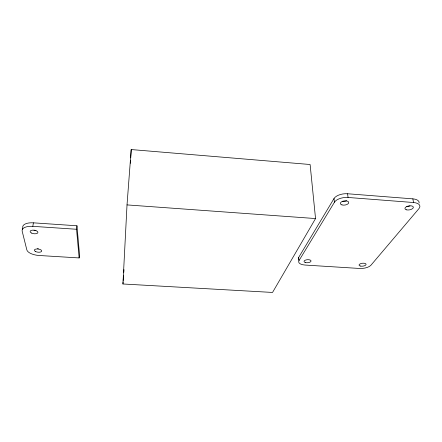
<?xml version="1.0" encoding="UTF-8"?>
<svg xmlns="http://www.w3.org/2000/svg" width="442" height="442" viewBox="0 0 442 442"><rect width="100%" height="100%" fill="white"/><g stroke="black" fill="none" stroke-linecap="round" stroke-linejoin="round"><path stroke-width="0.66" d="M122.937 283.985L127.02 204.906L131.208 149.556L310.113 164.507L315.544 218.558L272.537 292.444L122.937 283.985L123.086 281.93M130.456 163.275L130.605 160.534M130.755 157.788L131.208 149.556M123.191 280.56L123.545 275.758M123.799 272.333L123.998 269.592M79.146 257.94L76.549 229.265L32.824 226.343A11.984 5.392 8 0 0 22.177 231.194L26.84 249.907A11.304 4.84 7.2 0 0 39.095 255.487L79.146 257.94L79.521 254.658L76.963 225.779L33.388 222.834A11.945 5.431 8.1 0 0 22.769 227.724L22.476 229.459M76.549 229.265L76.963 225.779M32.824 226.343L33.388 222.834M298.659 259.426A8.906 3.895 -4.4 0 1 298.687 257.41L334.008 198.546A10.685 5.403 -7.6 0 1 347.567 193.756L412.839 198.856A10.818 5.122 -10.2 0 1 419.171 202.917M412.839 198.856L413.552 202.524A10.857 5.094 -10 0 1 418.922 208.652L370.921 265.244A8.973 3.718 -6.4 0 1 359.495 268.46L305.096 265.056A8.934 3.867 -4.4 0 1 298.952 260.681L334.45 202.221L334.008 198.546M127.02 204.906L315.544 218.558M334.45 202.221A10.724 5.37 -7.5 0 1 348.064 197.463L413.552 202.524M347.567 193.756L348.064 197.463M298.687 257.41L298.952 260.681M38.382 248.852A3.696 1.597 7.3 0 1 37.443 248.68M35.962 230.332A3.917 1.779 8.1 0 1 33.968 230.199M346.594 200.767A4.205 2.127 -7.6 0 1 342.467 201.447M409.961 205.961A4.26 2.017 -10.2 0 1 406.756 206.359M35.305 251.387A3.707 1.586 7.2 0 0 41.548 251.448A3.707 1.586 7.2 0 0 37.266 248.957A3.707 1.586 7.2 0 0 35.305 251.387M31.553 233.061A3.934 1.768 8 0 0 37.879 232.685A3.934 1.768 8 0 0 32.664 230.138A3.934 1.768 8 0 0 31.553 233.061M360.269 266.034A3.53 1.464 -6.4 0 0 366.02 264.664A3.53 1.464 -6.4 0 0 361.412 263.421A3.53 1.464 -6.4 0 0 360.269 266.034M406.474 209.834A4.271 2.006 -10 0 0 413.314 207.652A4.271 2.006 -10 0 0 407.651 206.204A4.271 2.006 -10 0 0 406.474 209.834M305.61 262.609A3.519 1.525 -4.4 0 0 311.041 261.089A3.519 1.525 -4.4 0 0 305.958 259.951A3.519 1.525 -4.4 0 0 305.61 262.609M341.964 204.906A4.221 2.116 -7.5 0 0 348.705 202.867A4.221 2.116 -7.5 0 0 342.981 201.16A4.221 2.116 -7.5 0 0 341.964 204.906"/></g></svg>
